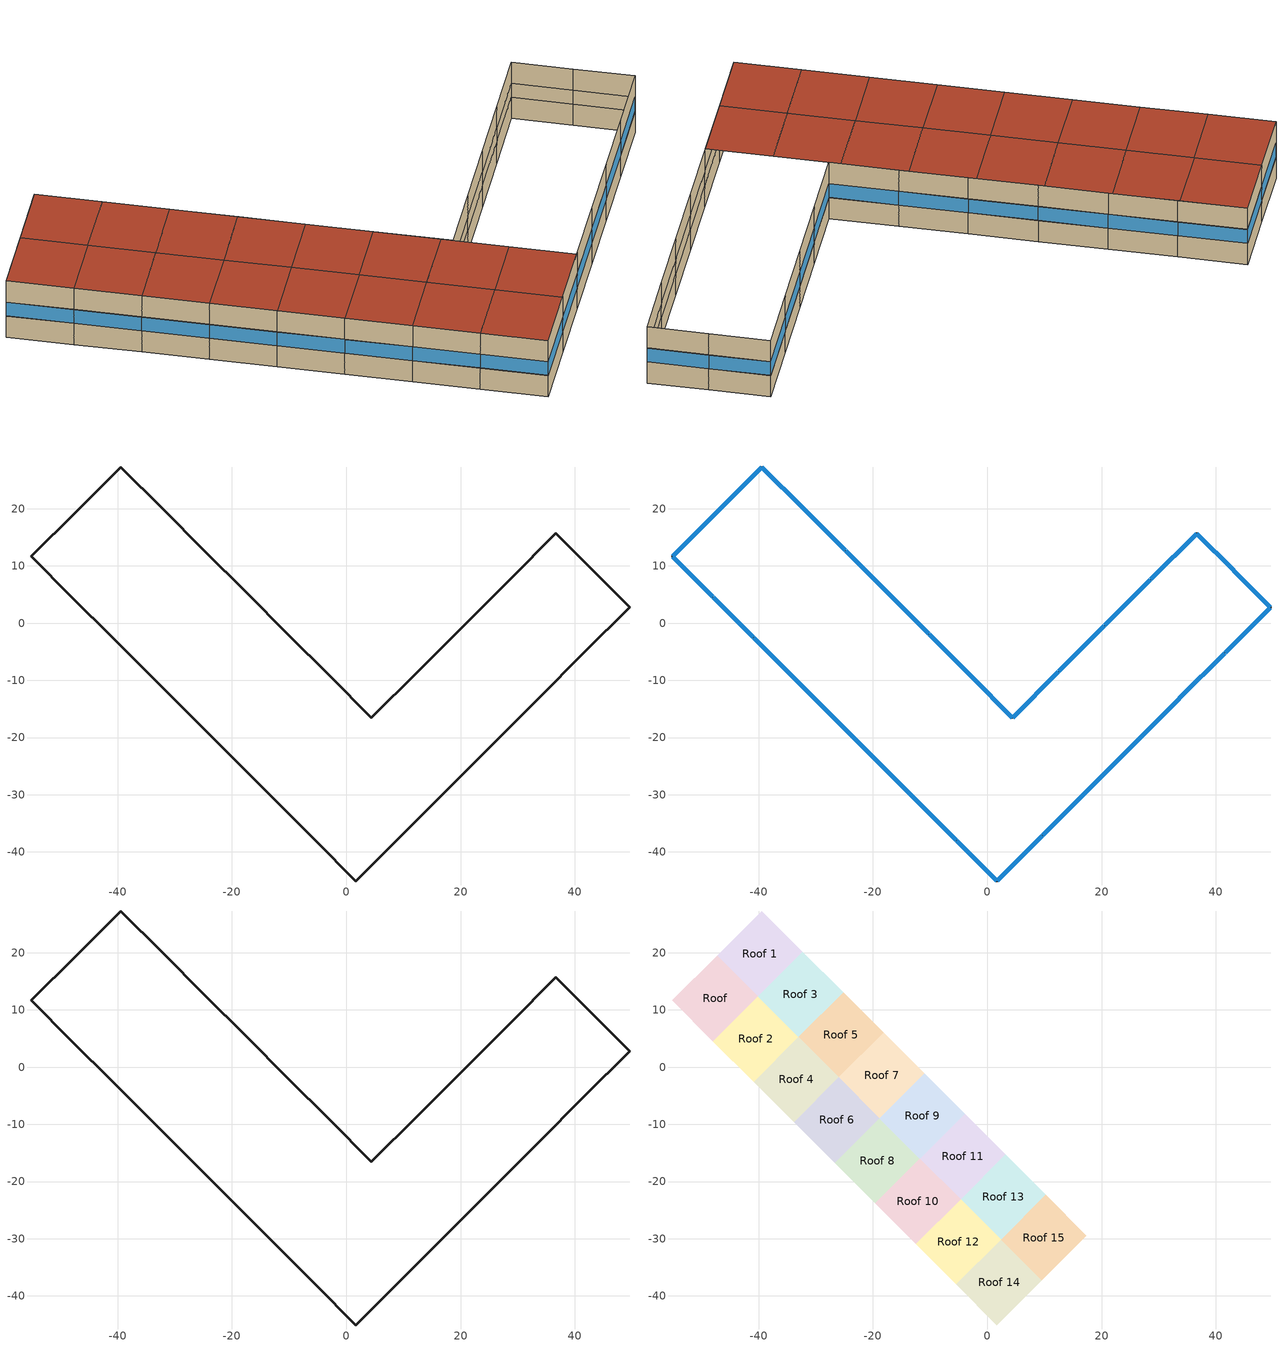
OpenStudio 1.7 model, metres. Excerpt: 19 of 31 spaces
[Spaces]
4 Core Space
 wall outside: -47.23,19.49 -55.06,11.67 -47.96,4.57 -40.87,-2.52 -33.77,-9.62 -26.68,-16.71 -19.58,-23.81 -12.49,-30.9 -5.39,-38 1.7,-45.09 9.68,-37.12 17.65,-29.14 25.63,-21.17 33.6,-13.19 41.58,-5.22 49.55,2.76 43.09,9.22 36.62,15.69 28.57,7.64 20.52,-0.41 12.47,-8.46 4.42,-16.51 -2.89,-9.21 -10.19,-1.91 -17.5,5.4 -24.8,12.7 -32.1,20.01 -39.41,27.31 -47.23,19.49 z40:43.75
4 Core Space 1
 wall outside: -47.23,19.49 -55.06,11.67 -47.96,4.57 -40.87,-2.52 -33.77,-9.62 -26.68,-16.71 -19.58,-23.81 -12.49,-30.9 -5.39,-38 1.7,-45.09 9.68,-37.12 17.65,-29.14 25.63,-21.17 33.6,-13.19 41.58,-5.22 49.55,2.76 43.09,9.22 36.62,15.69 28.57,7.64 20.52,-0.41 12.47,-8.46 4.42,-16.51 -2.89,-9.21 -10.19,-1.91 -17.5,5.4 -24.8,12.7 -32.1,20.01 -39.41,27.31 -47.23,19.49 z43.75:46.25
 window: -2.9,-9.19 -10.17,-1.92 / -55.04,11.65 -47.98,4.59 / 28.55,7.62 20.54,-0.39 / -47.94,4.55 -40.88,-2.5 / 20.5,-0.43 12.49,-8.45 / -26.66,-16.73 -19.6,-23.79 / -39.43,27.3 -47.21,19.51 / -47.25,19.47 -55.04,11.69 / -10.21,-1.89 -17.48,5.38 / 17.67,-29.12 25.61,-21.18 / 4.4,-16.5 -2.87,-9.23 / 12.45,-8.48 4.44,-16.5 / -12.47,-30.92 -5.41,-37.98 / 43.07,9.24 36.64,15.67 / -24.82,12.72 -32.09,19.99 / 36.6,15.67 28.59,7.66 / 33.62,-13.17 41.56,-5.23 / 49.53,2.78 43.11,9.21 / 1.72,-45.07 9.66,-37.13 / 25.65,-21.15 33.58,-13.21 / -5.37,-38.01 1.68,-45.07 / 9.7,-37.1 17.63,-29.16 / -32.12,20.03 -39.39,27.3 / -19.56,-23.82 -12.5,-30.88 / -33.75,-9.63 -26.69,-16.69 / -40.85,-2.54 -33.79,-9.6 / 41.6,-5.2 49.53,2.74 / -17.51,5.42 -24.78,12.69 z43.78:46.2
4 Core Space 2
 wall outside: -47.23,19.49 -55.06,11.67 -47.96,4.57 -40.87,-2.52 -33.77,-9.62 -26.68,-16.71 -19.58,-23.81 -12.49,-30.9 -5.39,-38 1.7,-45.09 9.68,-37.12 17.65,-29.14 25.63,-21.17 33.6,-13.19 41.58,-5.22 49.55,2.76 43.09,9.22 36.62,15.69 28.57,7.64 20.52,-0.41 12.47,-8.46 4.42,-16.51 -2.89,-9.21 -10.19,-1.91 -17.5,5.4 -24.8,12.7 -32.1,20.01 -39.41,27.31 -47.23,19.49 z46.25:50
Roof
 roof outside: -47.96,4.57 -40.14,12.4 -47.23,19.49 -55.06,11.67 z50
Roof 1
 roof outside: -40.14,12.4 -32.31,20.22 -39.41,27.31 -47.23,19.49 z50
Roof 2
 roof outside: -40.87,-2.52 -33.04,5.3 -40.14,12.4 -47.96,4.57 z50
Roof 3
 roof outside: -33.04,5.3 -25.22,13.12 -32.31,20.22 -40.14,12.4 z50
Roof 4
 roof outside: -33.77,-9.62 -25.95,-1.79 -33.04,5.3 -40.87,-2.52 z50
Roof 5
 roof outside: -25.95,-1.79 -18.12,6.03 -25.22,13.12 -33.04,5.3 z50
Roof 6
 roof outside: -26.68,-16.71 -18.85,-8.89 -25.95,-1.79 -33.77,-9.62 z50
Roof 7
 roof outside: -18.85,-8.89 -11.03,-1.07 -18.12,6.03 -25.95,-1.79 z50
Roof 8
 roof outside: -19.58,-23.81 -11.76,-15.98 -18.85,-8.89 -26.68,-16.71 z50
Roof 9
 roof outside: -11.76,-15.98 -3.94,-8.16 -11.03,-1.07 -18.85,-8.89 z50
Roof 10
 roof outside: -12.49,-30.9 -4.66,-23.08 -11.76,-15.98 -19.58,-23.81 z50
Roof 11
 roof outside: -4.66,-23.08 3.16,-15.26 -3.94,-8.16 -11.76,-15.98 z50
Roof 12
 roof outside: -5.39,-38 2.43,-30.17 -4.66,-23.08 -12.49,-30.9 z50
Roof 13
 roof outside: 2.43,-30.17 10.25,-22.35 3.16,-15.26 -4.66,-23.08 z50
Roof 14
 roof outside: 1.7,-45.09 9.53,-37.27 2.43,-30.17 -5.39,-38 z50
Roof 15
 roof outside: 9.53,-37.27 17.35,-29.44 10.25,-22.35 2.43,-30.17 z50
[Building]
Building 1: North Axis {deg}=0; Default Construction Set=MyConsturction
[Construction]
ASHRAE 90.1-2004 ExtWall Mass ClimateZone 6: 1IN Stucco, 8IN CONCRETE HW RefBldg, Mass NonRes Wall Insulation-1.69, 1/2IN Gypsum
Interior Window: Clear 3mm
Interior Partition: G05 25mm wood
Exterior Door: F08 Metal surface, I01 25mm insulation board
ASHRAE 90.1-2004 ExtWindow ClimateZone 4-6: Fixed Window 3.24/0.39/0.31
[Material] Thermal Absorptance=0.9
Name | Roughness | Thickness {m} | Conductivity {W/m-K} | Density {kg/m3} | Specific Heat {J/kg-K} | Solar Absorptance | Visible Absorptance
1IN Stucco | Smooth | 0.0253 | 0.6918 | 1858 | 837 | 0.92 | 0.92
8IN CONCRETE HW RefBldg | Rough | 0.2032 | 1.311 | 2240 | 836.8 | 0.7 | 0.7
Mass NonRes Wall Insulation-1.69 | MediumRough | 0.0623673 | 0.049 | 265 | 836.8 | 0.7 | 0.7
1/2IN Gypsum | Smooth | 0.0127 | 0.16 | 784.9 | 830 | 0.4 | 0.4
G05 25mm wood | MediumSmooth | 0.0254 | 0.15 | 608 | 1630 | 0.5 | 0.5
F08 Metal surface | Smooth | 0.0008 | 45.28 | 7824 | 500 | 0.7 | 0.7
I01 25mm insulation board | MediumRough | 0.0254 | 0.03 | 43 | 1210 | 0.6 | 0.6
[WindowMaterial:SimpleGlazingSystem]
Fixed Window 3.24/0.39/0.31: U-Factor {W/m2-K}=3.23646; Solar Heat Gain Coefficient=0.39; Visible Transmittance=0.31
[WindowMaterial:Glazing]
Clear 3mm: Optical Data Type=SpectralAverage; Thickness {m}=0.003; Solar Transmittance at Normal Incidence=0.837; Front Side Solar Reflectance at Normal Incidence=0.075; Back Side Solar Reflectance at Normal Incidence=0; Visible Transmittance at Normal Incidence=0.898; Front Side Visible Reflectance at Normal Incidence=0.081; Back Side Visible Reflectance at Normal Incidence=0; Infrared Transmittance at Normal Incidence=0; Front Side Infrared Hemispherical Emissivity=0.84; Back Side Infrared Hemispherical Emissivity=0.84; Conductivity {W/m-K}=0.9; Dirt Correction Factor for Solar and Visible Transmittance=1; Solar Diffusing=No
[DefaultConstructionSet]
MyConsturction: Default Exterior Surface Constructions=Default Surface Constructions 1; Default Interior Surface Constructions=Default Surface Constructions 1; Default Ground Contact Surface Constructions=Default Surface Constructions 1; Default Exterior SubSurface Constructions=Default Sub Surface Constructions 1; Default Interior SubSurface Constructions=Default Sub Surface Constructions 1; Interior Partition Construction=Interior Partition
[DefaultSurfaceConstructions]
Default Surface Constructions 1: Floor Construction=ASHRAE 90.1-2004 ExtWall Mass ClimateZone 6; Wall Construction=ASHRAE 90.1-2004 ExtWall Mass ClimateZone 6; Roof Ceiling Construction=ASHRAE 90.1-2004 ExtWall Mass ClimateZone 6
[DefaultSubSurfaceConstructions]
Default Sub Surface Constructions 1: Fixed Window Construction=ASHRAE 90.1-2004 ExtWindow ClimateZone 4-6; Operable Window Construction=ASHRAE 90.1-2004 ExtWindow ClimateZone 4-6; Door Construction=Exterior Door; Glass Door Construction=ASHRAE 90.1-2004 ExtWindow ClimateZone 4-6; Skylight Construction=ASHRAE 90.1-2004 ExtWindow ClimateZone 4-6; Tubular Daylight Dome Construction=Interior Window; Tubular Daylight Diffuser Construction=Interior Window
[BuildingStory]
Name | Nominal Z Coordinate {m} | Nominal Floor to Floor Height {m}
Story 13 | 40 | 3.75
Story 14 | 43.75 | 2.5
Story 15 | 46.25 | 3.75
[Space]
Name | Building Story | Thermal Zone
4 Core Space | Story 13 | Thermal Zone 1
4 Core Space 1 | Story 14 | Thermal Zone 3
4 Core Space 2 | Story 15 | Thermal Zone 4
Roof |  | Thermal Zone 30
Roof 1 |  | Thermal Zone 20
Roof 2 |  | Thermal Zone 25
Roof 3 |  | Thermal Zone 26
Roof 4 |  | Thermal Zone 21
Roof 5 |  | Thermal Zone 27
Roof 6 |  | Thermal Zone 16
Roof 7 |  | Thermal Zone 22
Roof 8 |  | Thermal Zone 29
Roof 9 |  | Thermal Zone 23
Roof 10 |  | Thermal Zone 18
Roof 11 |  | Thermal Zone 31
Roof 12 |  | Thermal Zone 19
Roof 13 |  | Thermal Zone 17
Roof 14 |  | Thermal Zone 28
Roof 15 |  | Thermal Zone 24
[ThermalZone] Use Ideal Air Loads=No
Thermal Zone 1; Thermal Zone 3; Thermal Zone 4; Thermal Zone 16; Thermal Zone 17; Thermal Zone 18; Thermal Zone 19; Thermal Zone 20; Thermal Zone 21; Thermal Zone 22; Thermal Zone 23; Thermal Zone 24; Thermal Zone 25; Thermal Zone 26; Thermal Zone 27; Thermal Zone 28; Thermal Zone 29; Thermal Zone 30; Thermal Zone 31
